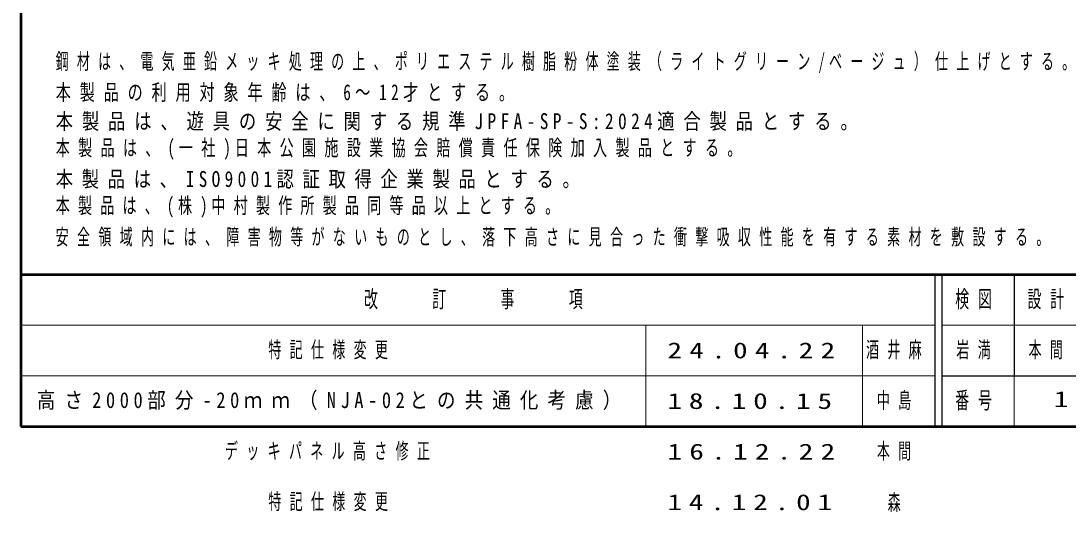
# Model space of a CAD drawing. Units: millimetres on the paper, scale 1:50. Extents: x -365 to 0, y -12 to 257.
# Drawn here: x -365 to -220, y -11.8 to 56.1 of the extents above; entities that cross this region are included whole.
import ezdxf
from ezdxf.enums import TextEntityAlignment as Align

# ---------------------------------------------------------------- set-up
doc = ezdxf.new("R2010")
doc.units = ezdxf.units.MM
doc.layers.add('LY_3', color=7, linetype='Continuous', lineweight=25)
doc.layers.add('LY_4', color=7, linetype='Continuous', lineweight=13)
doc.layers.add('LY_5', color=7, linetype='Continuous')
doc.styles.add('ＭＳ ゴシック', font='')
doc.styles.get('ＭＳ ゴシック').set_extended_font_data('MS Gothic')

msp = doc.modelspace()

# ---------------------------------------------------------------- linework, layer by layer
at = {"layer": 'LY_4', "lineweight": 50}
for p, q in [((-365, 257), (-365, 0)), ((-365, 21), (0, 21)), ((-365, 0), (0, 0))]:
    msp.add_line(p, q, dxfattribs=at)
at = {"layer": 'LY_4', "lineweight": 25}
for p, q in [((-238.5, 21), (-238.5, 0)), ((-237.5, 21), (-237.5, 0)), ((-227.5, 21), (-227.5, 7)), ((-237.5, 7), (0, 7))]:
    msp.add_line(p, q, dxfattribs=at)
at = {"layer": 'LY_4'}
for p, q in [((-365, 14), (-238.5, 14)), ((-278.5, 14), (-278.5, 0)), ((-248.5, 14), (-248.5, 0)), ((-237.5, 14), (-182.5, 14)), ((-365, 7), (-238.5, 7)), ((-227.5, 7), (-227.5, 0))]:
    msp.add_line(p, q, dxfattribs=at)

# ---------------------------------------------------------------- texts
at = {"layer": 'LY_3', "style": 'ＭＳ ゴシック', "width": 0.6}
msp.add_text('森', height=2.199, dxfattribs=at).set_placement((-245, -10.5), align=Align.MIDDLE_LEFT)
at = {"layer": 'LY_3', "char_height": 2.199, "style": 'ＭＳ ゴシック'}
for s, insert, attachment_point in [('\\T1.63;\\W0.6;鋼材は、電気亜鉛メッキ処理の上、ポリエステル樹脂粉体塗装（ライトグリーン/ベージュ）仕上げとする。', (-360.186, 48.882), 7), ('\\T1.58;\\W0.7;本製品の利用対象年齢は、6～12才とする。', (-360.186, 44.882), 7), ('\\T1.51;\\W0.8;本製品は、遊具の安全に関する規準JPFA-SP-S:2024適合製品とする。', (-360.186, 40.882), 7), ('\\T1.59;\\W0.65;本製品は、(一社)日本公園施設業協会賠償責任保険加入製品とする。', (-360.186, 36.882), 7), ('\\T1.5;\\W0.8;本製品は、ISO9001認証取得企業製品とする。', (-360.186, 32.882), 7), ('\\T1.58;\\W0.65;本製品は、(株)中村製作所製品同等品以上とする。', (-360.186, 28.882), 7), ('\\T1.64;\\W0.6;安全領域内には、障害物等がないものとし、落下高さに見合った衝撃吸収性能を有する素材を敷設する。', (-360.186, 24.882), 7), ('\\T1.64;\\W0.6;特記仕様変更', (-330.75, 10.5), 4), ('\\T1.64;\\W0.6;酒井麻', (-248, 10.5), 4), ('\\T1.5;\\W1.35;24.04.22', (-275.5, 10.5), 4), ('\\T1.5;\\W0.85;高さ2000部分-20ｍｍ（NJA-02との共通化考慮）', (-362.784, 3.5), 4), ('\\T1.47;\\W1.35;18.10.15', (-275.5, 3.5), 4), ('\\T1.64;\\W0.6;中島', (-246.5, 3.5), 4), ('\\T1.64;\\W0.6;デッキパネル高さ修正', (-336.75, -3.5), 4), ('\\T1.5;\\W1.35;16.12.22', (-275.5, -3.5), 4), ('\\T1.64;\\W0.6;本間', (-246.5, -3.5), 4), ('\\T1.64;\\W0.6;特記仕様変更', (-330.75, -10.5), 4), ('\\T1.47;\\W1.35;14.12.01', (-275.5, -10.5), 4)]:
    msp.add_mtext(s, dxfattribs=dict(at, insert=insert, attachment_point=attachment_point))
at = {"layer": 'LY_4', "char_height": 2.346, "attachment_point": 5, "style": 'ＭＳ ゴシック'}
for s, insert in [('\\T1.64;\\W0.6;改\u3000\u3000訂\u3000\u3000事\u3000\u3000項', (-301.75, 17.5)), ('\\T1.64;\\W0.6;検図', (-232.5, 17.5)), ('\\T1.64;\\W0.6;設計', (-222.5, 17.5)), ('\\T1.64;\\W0.6;番号', (-232.5, 3.5))]:
    msp.add_mtext(s, dxfattribs=dict(at, insert=insert))
at = {"layer": 'LY_5', "char_height": 2.199, "attachment_point": 4, "style": 'ＭＳ ゴシック'}
for s, insert in [('\\T1.64;\\W0.6;岩満', (-235.5, 10.5)), ('\\T1.64;\\W0.6;本間', (-225.5, 10.5)), ('\\T1.5;\\W1.35;1/1', (-222, 3.5))]:
    msp.add_mtext(s, dxfattribs=dict(at, insert=insert))

doc.saveas('drawing.dxf')
